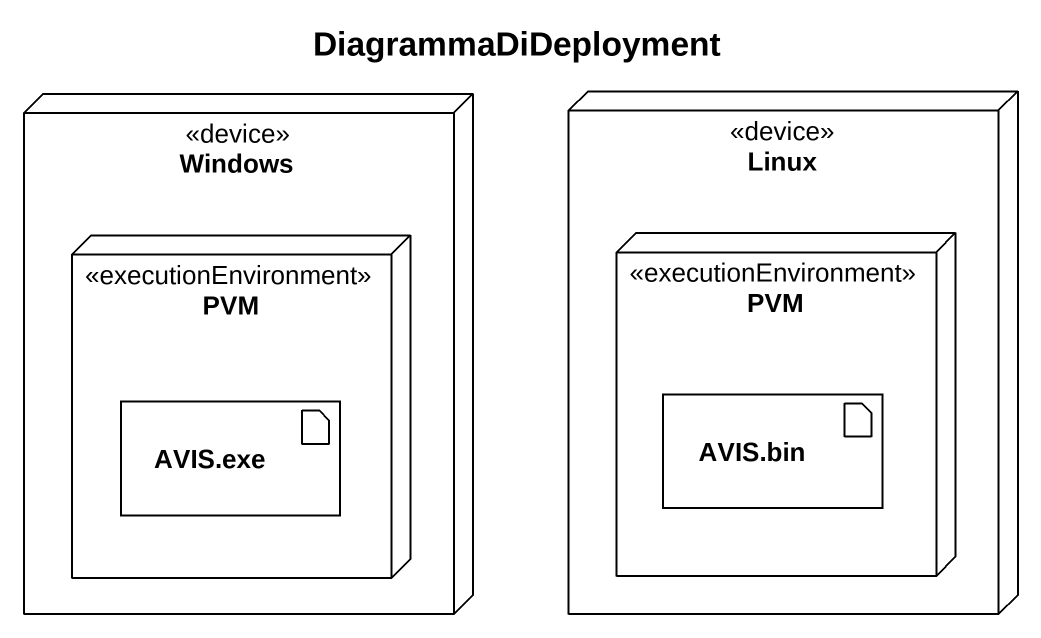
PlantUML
@startuml
title DiagrammaDiDeployment
node Windows <<device>> {
  node PVM <<executionEnvironment>> {
    artifact "AVIS.exe" as AVIS_exe
  }
}
node Linux <<device>> {
  node "PVM" as PVM_2 <<executionEnvironment>> {
    artifact "AVIS.bin" as AVIS_bin
  }
}
@enduml
